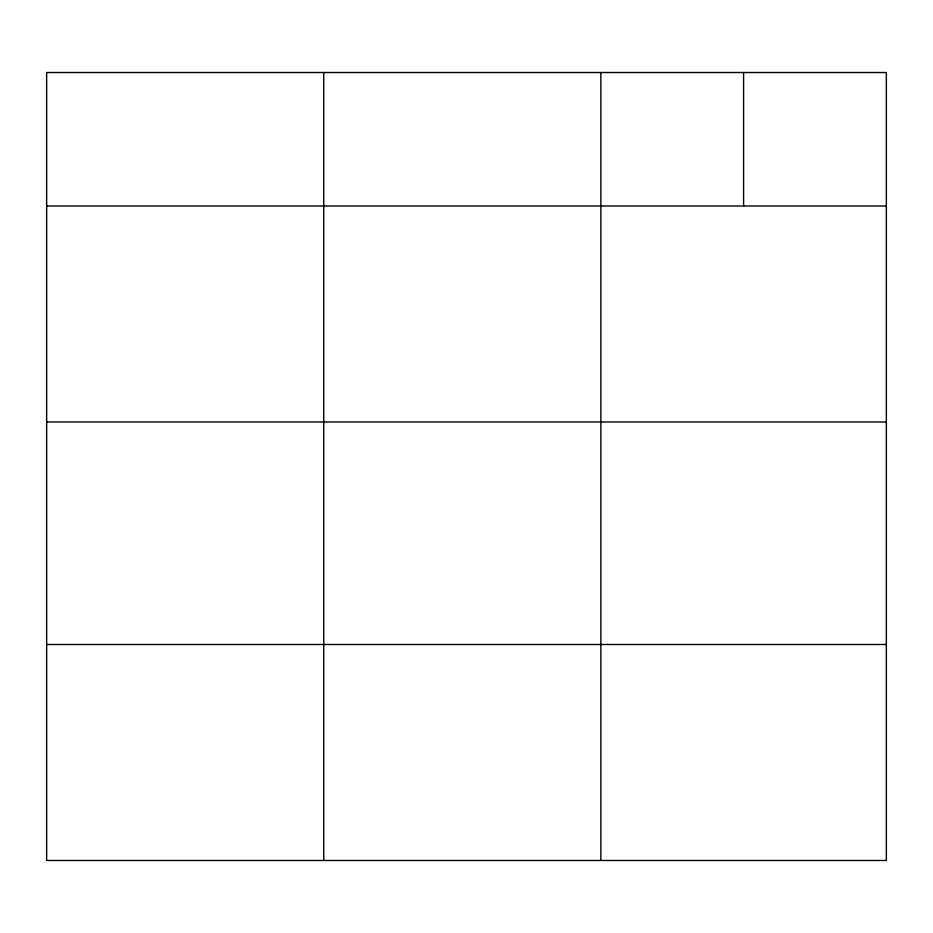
<?xml version="1.0" encoding="UTF-8"?>
<svg xmlns="http://www.w3.org/2000/svg" width="933" height="933" viewBox="0 0 933 933"><rect width="100%" height="100%" fill="white"/><g stroke="black" fill="none" stroke-linecap="round" stroke-linejoin="round"><path stroke-width="1.4" d="M46.65 205.995L886.35 205.995M46.65 421.973L886.35 421.973M46.65 644.493L886.35 644.493M743.601 72.529L743.601 205.995M600.852 72.529L600.852 860.471M323.751 72.529L323.751 860.471M886.35 72.529L46.65 72.529L46.65 860.471L886.35 860.471L886.35 72.529"/></g></svg>
